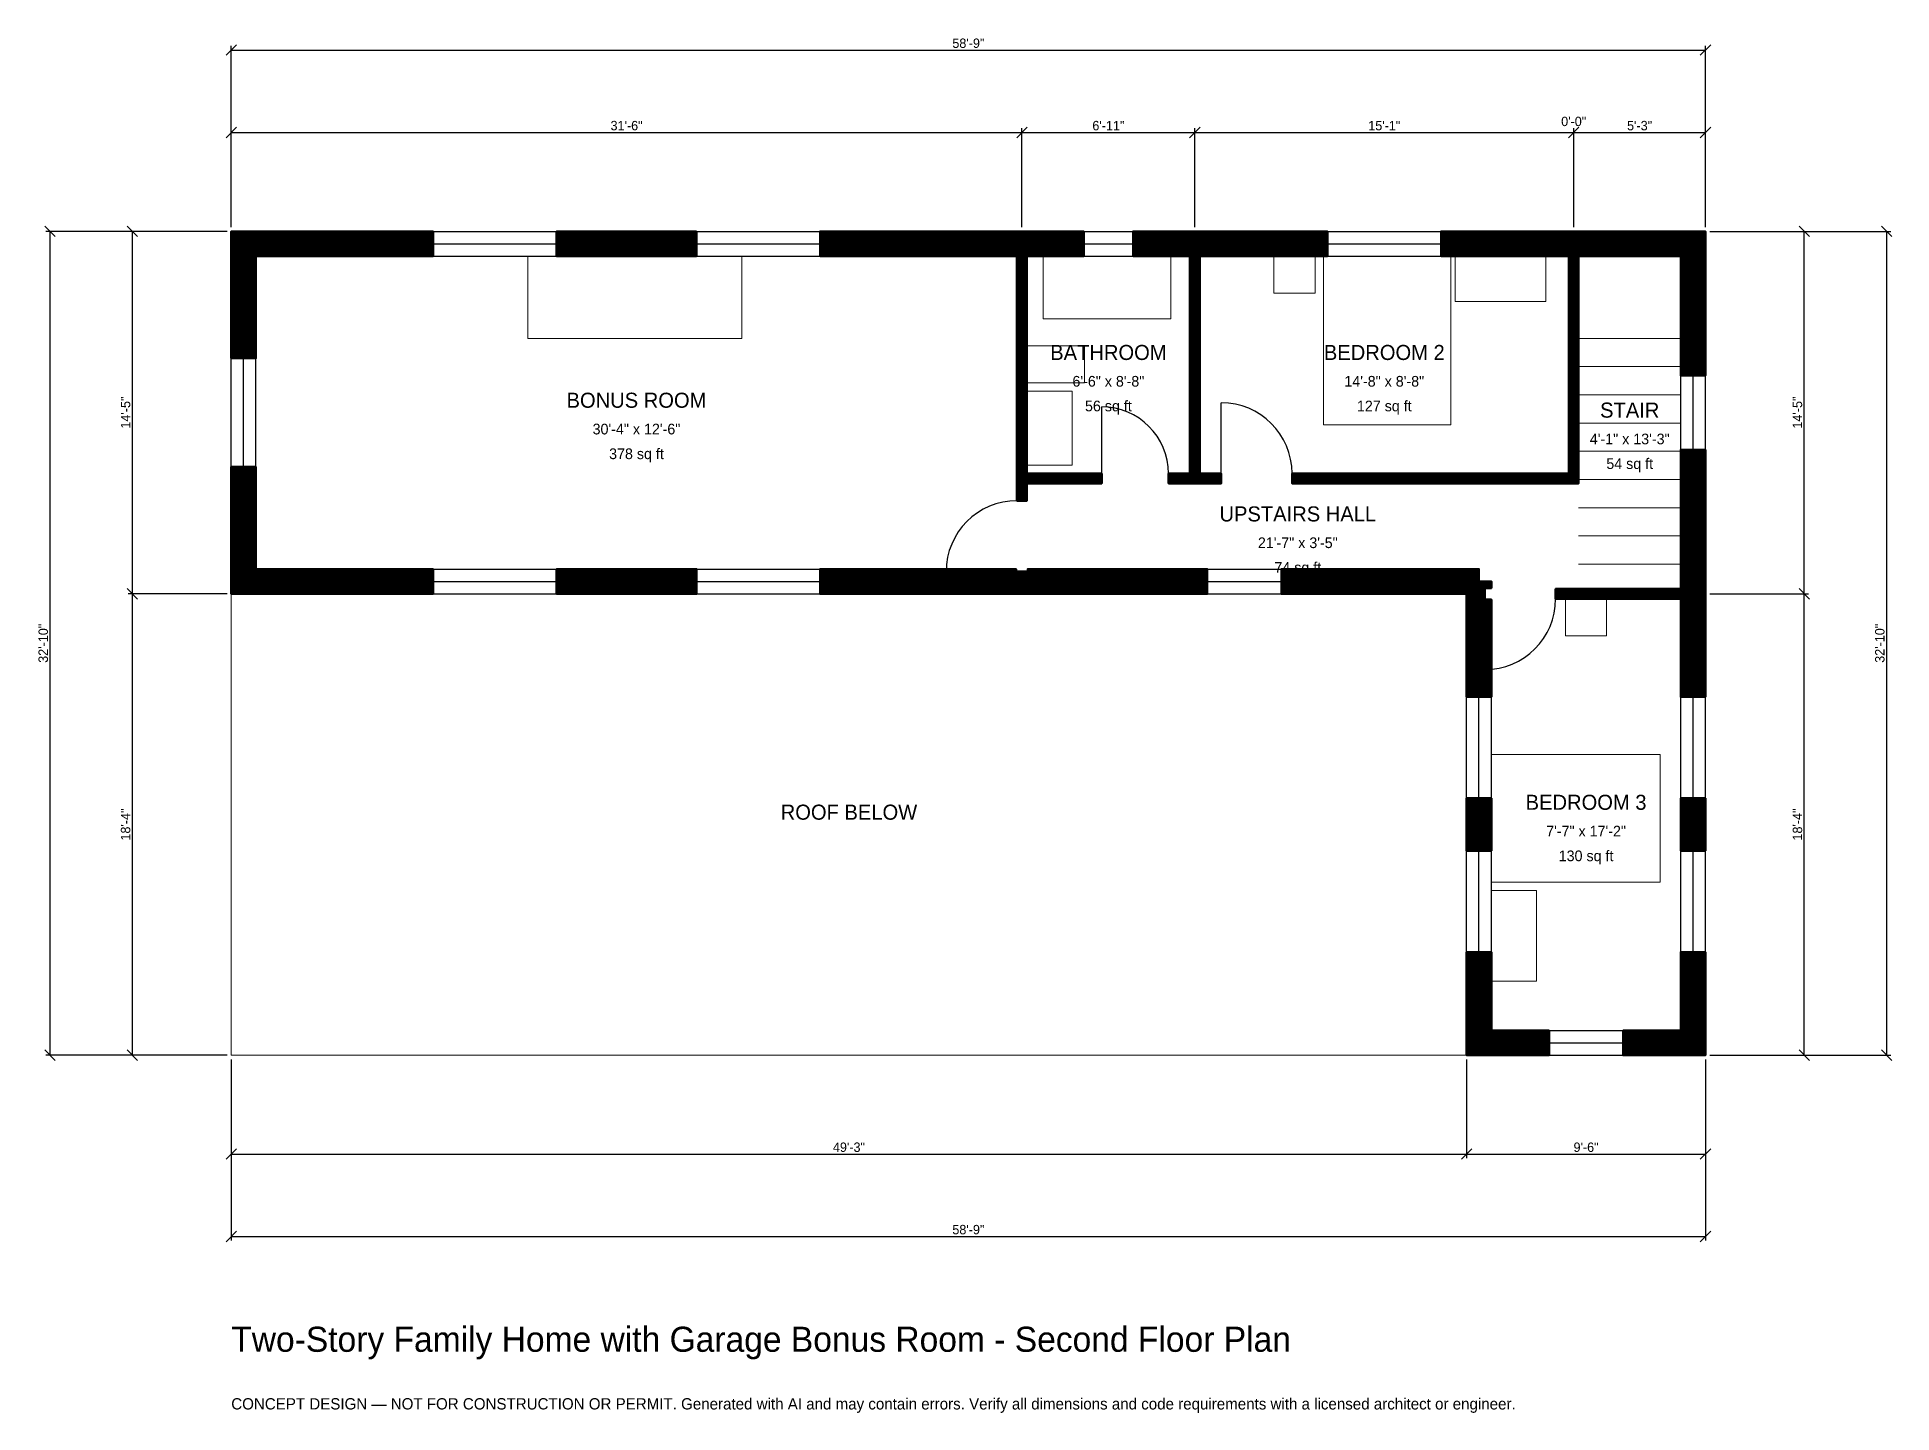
# Model space of a CAD drawing. Header units: inches. Extents: x -93 to 794, y -171 to 487.
import ezdxf
from ezdxf.enums import TextEntityAlignment as Align

# ---------------------------------------------------------------- set-up
doc = ezdxf.new("R2010")
doc.units = ezdxf.units.IN
doc.header["$MEASUREMENT"] = 0
doc.linetypes.add('DASHED', pattern=[0.6, 0.5, -0.1])
for name, color, linetype, lineweight in [('A-ANNO-DIMS', 1, 'Continuous', 13), ('A-ANNO-TEXT', 7, 'Continuous', 18), ('A-AREA-IDEN', 7, 'Continuous', 18), ('A-DOOR', 2, 'Continuous', 25), ('A-FLOR-FIXT', 9, 'Continuous', 13), ('A-FLOR-STRS', 3, 'Continuous', 18), ('A-FURN', 9, 'Continuous', 13), ('A-GLAZ', 4, 'Continuous', 25), ('A-SITE-PAVE', 8, 'Continuous', 13), ('A-WALL', 7, 'Continuous', 50), ('A-WALL-PATT', 8, 'Continuous', 13)]:
    doc.layers.add(name, color=color, linetype=linetype, lineweight=lineweight)
doc.dimstyles.new('PLAN', dxfattribs={"dimtxt": 4.5, "dimasz": 3, "dimexe": 2, "dimexo": 2, "dimgap": 1, "dimtad": 1, "dimdec": 0, "dimlunit": 4, "dimtsz": 2.5, "dimcen": 2.5, "dimclrd": 1, "dimclre": 1, "dimazin": 3, "dimtfac": 1, "dimtmove": 0, "dimatfit": 3})

msp = doc.modelspace()

# ---------------------------------------------------------------- hatches: boundary and pattern name
at = {"layer": 'A-WALL-PATT'}
h = msp.add_hatch(dxfattribs=at)
h.set_pattern_fill('ANSI31', color=8, scale=0.8)
h.paths.add_polyline_path([(380.315, 220.4724), (375.5906, 220.4724), (375.5906, 220.4724), (372.0472, 220.4724), (281.4961, 220.4724), (281.4961, 232.2835), (372.0472, 232.2835), (375.1969, 232.2835), (375.1969, 231.1024), (380.7087, 231.1024), (380.7087, 232.2835), (383.8583, 232.2835), (466.5354, 232.2835), (466.5354, 220.4724), (383.8583, 220.4724), (380.315, 220.4724), (380.315, 220.4724)])
h.paths.add_polyline_path([(155.5118, 220.4724), (155.5118, 232.2835), (222.4409, 232.2835), (222.4409, 220.4724), (155.5118, 220.4724)])
h.paths.add_polyline_path([(11.811, 220.4724), (11.811, 220.4724), (0, 220.4724), (0, 220.4724), (0, 220.4724), (0, 232.2835), (0, 232.2835), (0, 281.1024), (11.811, 281.1024), (11.811, 232.2835), (96.4567, 232.2835), (96.4567, 220.4724), (11.811, 220.4724)])
h.paths.add_polyline_path([(0, 381.8898), (0, 381.8898), (0, 393.7008), (0, 393.7008), (0, 393.7008), (11.811, 393.7008), (11.811, 393.7008), (96.4567, 393.7008), (96.4567, 381.8898), (11.811, 381.8898), (11.811, 333.0709), (0, 333.0709), (0, 381.8898)])
h.paths.add_polyline_path([(222.4409, 393.7008), (222.4409, 381.8898), (155.5118, 381.8898), (155.5118, 393.7008), (222.4409, 393.7008)])
h.paths.add_polyline_path([(372.0472, 393.7008), (375.5906, 393.7008), (375.5906, 393.7008), (380.315, 393.7008), (380.315, 393.7008), (383.8583, 393.7008), (407.4803, 393.7008), (407.4803, 381.8898), (383.8583, 381.8898), (380.315, 381.8898), (380.315, 277.9528), (416.1417, 277.9528), (416.1417, 273.2283), (380.315, 273.2283), (380.315, 264.9606), (375.5906, 264.9606), (375.5906, 273.2283), (375.5906, 277.9528), (375.5906, 381.8898), (372.0472, 381.8898), (281.4961, 381.8898), (281.4961, 393.7008), (372.0472, 393.7008)])
h.paths.add_polyline_path([(454.7244, 393.7008), (458.2677, 393.7008), (458.2677, 393.7008), (462.9921, 393.7008), (462.9921, 393.7008), (466.5354, 393.7008), (524.0157, 393.7008), (524.0157, 381.8898), (466.5354, 381.8898), (462.9921, 381.8898), (462.9921, 277.9528), (473.2283, 277.9528), (473.2283, 273.2283), (462.9921, 273.2283), (458.2677, 273.2283), (448.0315, 273.2283), (448.0315, 277.9528), (458.2677, 277.9528), (458.2677, 381.8898), (454.7244, 381.8898), (431.1024, 381.8898), (431.1024, 393.7008), (454.7244, 393.7008)])
h.paths.add_polyline_path([(635.8268, 393.7008), (639.3701, 393.7008), (639.3701, 393.7008), (644.0945, 393.7008), (644.0945, 393.7008), (647.6378, 393.7008), (692.9134, 393.7008), (692.9134, 393.7008), (704.7244, 393.7008), (704.7244, 393.7008), (704.7244, 393.7008), (704.7244, 381.8898), (704.7244, 381.8898), (704.7244, 324.8031), (692.9134, 324.8031), (692.9134, 381.8898), (647.6378, 381.8898), (644.0945, 381.8898), (644.0945, 273.2283), (644.0945, 273.2283), (639.3701, 273.2283), (507.0866, 273.2283), (507.0866, 277.9528), (639.3701, 277.9528), (639.3701, 381.8898), (635.8268, 381.8898), (578.3465, 381.8898), (578.3465, 393.7008), (635.8268, 393.7008)])
h.paths.add_polyline_path([(704.7244, 222.8346), (704.7244, 222.8346), (704.7244, 218.1102), (704.7244, 218.1102), (704.7244, 214.5669), (704.7244, 214.5669), (704.7244, 171.1942), (692.9134, 171.1942), (692.9134, 218.1102), (644.0945, 218.1102), (639.3701, 218.1102), (633.0709, 218.1102), (633.0709, 222.8346), (639.3701, 222.8346), (644.0945, 222.8346), (692.9134, 222.8346), (692.9134, 226.378), (692.9134, 226.378), (692.9134, 289.3701), (704.7244, 289.3701), (704.7244, 222.8346)])
h.paths.add_polyline_path([(704.7244, 97.7034), (692.9134, 97.7034), (692.9134, 122.769), (704.7244, 122.769), (704.7244, 97.7034)])
h.paths.add_polyline_path([(704.7244, 11.811), (704.7244, 11.811), (704.7244, 0), (704.7244, 0), (704.7244, 0), (692.9134, 0), (692.9134, 0), (665.3543, 0), (665.3543, 11.811), (692.9134, 11.811), (692.9134, 49.2782), (704.7244, 49.2782), (704.7244, 11.811)])
h.paths.add_polyline_path([(602.3622, 0), (602.3622, 0), (590.5512, 0), (590.5512, 0), (590.5511, 0), (590.5511, 11.811), (590.5512, 11.811), (590.5512, 49.2782), (602.3622, 49.2782), (602.3622, 11.811), (629.9213, 11.811), (629.9213, 0), (602.3622, 0)])
h.paths.add_polyline_path([(590.5512, 122.769), (602.3622, 122.769), (602.3622, 97.7034), (590.5512, 97.7034), (590.5512, 122.769)])
h.paths.add_polyline_path([(590.5512, 218.1102), (590.5511, 218.1102), (590.5511, 220.4724), (588.189, 220.4724), (588.189, 220.4724), (501.9685, 220.4724), (501.9685, 232.2835), (596.4567, 232.2835), (596.4567, 226.378), (602.3622, 226.378), (602.3622, 223.2283), (599.2126, 223.2283), (599.2126, 217.7165), (602.3622, 217.7165), (602.3622, 171.1942), (590.5512, 171.1942), (590.5512, 218.1102)])

# ---------------------------------------------------------------- linework, layer by layer
at = {"layer": 'A-DOOR'}
for p, q in [((473.2283, 277.9528), (473.2283, 311.811)), ((416.1417, 277.9528), (416.1417, 309.8425)), ((375.5906, 231.1024), (341.7323, 231.1024)), ((599.2126, 218.1102), (599.2126, 184.252))]:
    msp.add_line(p, q, dxfattribs=at)
for centre, radius, start, end in [((473.2283, 277.9528), 33.8583, 0, 90), ((416.1417, 277.9528), 31.8898, 0, 90), ((375.5906, 231.1024), 33.8583, 90, 180), ((599.2126, 218.1102), 33.8583, 270, 360)]:
    msp.add_arc(centre, radius, start, end, dxfattribs=at)
at = {"layer": 'A-FLOR-FIXT'}
for points in [[(388.189, 351.9685), (449.2126, 351.9685), (449.2126, 381.8898), (388.189, 381.8898)], [(380.315, 321.2598), (407.874, 321.2598), (407.874, 338.9764), (380.315, 338.9764)], [(380.315, 281.8898), (401.9685, 281.8898), (401.9685, 317.3228), (380.315, 317.3228)]]:
    msp.add_lwpolyline(points, close=True, dxfattribs=at)
at = {"layer": 'A-FLOR-STRS'}
for p, q in [((644.0945, 342.5197), (692.9134, 342.5197)), ((644.0945, 329.0354), (692.9134, 329.0354)), ((644.0945, 315.5512), (692.9134, 315.5512)), ((644.0945, 302.0669), (692.9134, 302.0669)), ((644.0945, 288.5827), (692.9134, 288.5827)), ((644.0945, 275.0984), (692.9134, 275.0984)), ((644.0945, 261.6142), (692.9134, 261.6142)), ((644.0945, 248.1299), (692.9134, 248.1299)), ((644.0945, 234.6457), (692.9134, 234.6457))]:
    msp.add_line(p, q, dxfattribs=at)
at = {"layer": 'A-FURN'}
for points in [[(141.7323, 342.5197), (244.0945, 342.5197), (244.0945, 381.8898), (141.7323, 381.8898)], [(498.4252, 364.1732), (518.1102, 364.1732), (518.1102, 381.8898), (498.4252, 381.8898)], [(522.0472, 301.1811), (583.0709, 301.1811), (583.0709, 381.8898), (522.0472, 381.8898)], [(585.0394, 360.2362), (628.3465, 360.2362), (628.3465, 381.8898), (585.0394, 381.8898)], [(637.7953, 200.3937), (657.4803, 200.3937), (657.4803, 218.1102), (637.7953, 218.1102)], [(602.3622, 82.6772), (683.0709, 82.6772), (683.0709, 143.7008), (602.3622, 143.7008)], [(602.3622, 35.4331), (624.0157, 35.4331), (624.0157, 78.7402), (602.3622, 78.7402)]]:
    msp.add_lwpolyline(points, close=True, dxfattribs=at)
at = {"layer": 'A-GLAZ'}
for p, q in [((96.4567, 393.7008), (155.5118, 393.7008)), ((222.4409, 393.7008), (281.4961, 393.7008)), ((407.4803, 393.7008), (431.1024, 393.7008)), ((524.0157, 393.7008), (578.3465, 393.7008)), ((96.4567, 387.7953), (155.5118, 387.7953)), ((96.4567, 381.8898), (155.5118, 381.8898)), ((222.4409, 387.7953), (281.4961, 387.7953)), ((222.4409, 381.8898), (281.4961, 381.8898)), ((407.4803, 387.7953), (431.1024, 387.7953)), ((407.4803, 381.8898), (431.1024, 381.8898)), ((524.0157, 387.7953), (578.3465, 387.7953)), ((524.0157, 381.8898), (578.3465, 381.8898)), ((0, 281.1024), (0, 333.0709)), ((5.9055, 281.1024), (5.9055, 333.0709)), ((11.811, 281.1024), (11.811, 333.0709)), ((692.9134, 289.3701), (692.9134, 324.8031)), ((698.8189, 289.3701), (698.8189, 324.8031)), ((704.7244, 289.3701), (704.7244, 324.8031)), ((96.4567, 232.2835), (155.5118, 232.2835)), ((222.4409, 232.2835), (281.4961, 232.2835)), ((466.5354, 232.2835), (501.9685, 232.2835)), ((96.4567, 226.378), (155.5118, 226.378)), ((222.4409, 226.378), (281.4961, 226.378)), ((466.5354, 226.378), (501.9685, 226.378)), ((96.4567, 220.4724), (155.5118, 220.4724)), ((222.4409, 220.4724), (281.4961, 220.4724)), ((466.5354, 220.4724), (501.9685, 220.4724)), ((590.5512, 122.769), (590.5512, 171.1942)), ((596.4567, 122.769), (596.4567, 171.1942)), ((602.3622, 122.769), (602.3622, 171.1942)), ((692.9134, 122.769), (692.9134, 171.1942)), ((698.8189, 122.769), (698.8189, 171.1942)), ((704.7244, 122.769), (704.7244, 171.1942)), ((590.5512, 49.2782), (590.5512, 97.7034)), ((596.4567, 49.2782), (596.4567, 97.7034)), ((602.3622, 49.2782), (602.3622, 97.7034)), ((692.9134, 49.2782), (692.9134, 97.7034)), ((698.8189, 49.2782), (698.8189, 97.7034)), ((704.7244, 49.2782), (704.7244, 97.7034)), ((629.9213, 11.811), (665.3543, 11.811)), ((629.9213, 5.9055), (665.3543, 5.9055)), ((629.9213, 0), (665.3543, 0))]:
    msp.add_line(p, q, dxfattribs=at)
at = {"layer": 'A-SITE-PAVE', "linetype": 'DASHED'}
msp.add_lwpolyline([(0, 0), (590.5512, 0), (590.5512, 220.4724), (0, 220.4724)], close=True, dxfattribs=at)
at = {"layer": 'A-WALL'}
for points in [[(0, 381.8898), (0, 381.8898), (0, 393.7008), (0, 393.7008), (0, 393.7008), (11.811, 393.7008), (11.811, 393.7008), (96.4567, 393.7008), (96.4567, 381.8898), (11.811, 381.8898), (11.811, 333.0709), (0, 333.0709), (0, 381.8898)], [(222.4409, 393.7008), (222.4409, 381.8898), (155.5118, 381.8898), (155.5118, 393.7008), (222.4409, 393.7008)], [(372.0472, 393.7008), (375.5906, 393.7008), (375.5906, 393.7008), (380.315, 393.7008), (380.315, 393.7008), (383.8583, 393.7008), (407.4803, 393.7008), (407.4803, 381.8898), (383.8583, 381.8898), (380.315, 381.8898), (380.315, 277.9528), (416.1417, 277.9528), (416.1417, 273.2283), (380.315, 273.2283), (380.315, 264.9606), (375.5906, 264.9606), (375.5906, 273.2283), (375.5906, 277.9528), (375.5906, 381.8898), (372.0472, 381.8898), (281.4961, 381.8898), (281.4961, 393.7008), (372.0472, 393.7008)], [(454.7244, 393.7008), (458.2677, 393.7008), (458.2677, 393.7008), (462.9921, 393.7008), (462.9921, 393.7008), (466.5354, 393.7008), (524.0157, 393.7008), (524.0157, 381.8898), (466.5354, 381.8898), (462.9921, 381.8898), (462.9921, 277.9528), (473.2283, 277.9528), (473.2283, 273.2283), (462.9921, 273.2283), (458.2677, 273.2283), (448.0315, 273.2283), (448.0315, 277.9528), (458.2677, 277.9528), (458.2677, 381.8898), (454.7244, 381.8898), (431.1024, 381.8898), (431.1024, 393.7008), (454.7244, 393.7008)], [(635.8268, 393.7008), (639.3701, 393.7008), (639.3701, 393.7008), (644.0945, 393.7008), (644.0945, 393.7008), (647.6378, 393.7008), (692.9134, 393.7008), (692.9134, 393.7008), (704.7244, 393.7008), (704.7244, 393.7008), (704.7244, 393.7008), (704.7244, 381.8898), (704.7244, 381.8898), (704.7244, 324.8031), (692.9134, 324.8031), (692.9134, 381.8898), (647.6378, 381.8898), (644.0945, 381.8898), (644.0945, 273.2283), (644.0945, 273.2283), (639.3701, 273.2283), (507.0866, 273.2283), (507.0866, 277.9528), (639.3701, 277.9528), (639.3701, 381.8898), (635.8268, 381.8898), (578.3465, 381.8898), (578.3465, 393.7008), (635.8268, 393.7008)], [(704.7244, 222.8346), (704.7244, 222.8346), (704.7244, 218.1102), (704.7244, 218.1102), (704.7244, 214.5669), (704.7244, 214.5669), (704.7244, 171.1942), (692.9134, 171.1942), (692.9134, 218.1102), (644.0945, 218.1102), (639.3701, 218.1102), (633.0709, 218.1102), (633.0709, 222.8346), (639.3701, 222.8346), (644.0945, 222.8346), (692.9134, 222.8346), (692.9134, 226.378), (692.9134, 226.378), (692.9134, 289.3701), (704.7244, 289.3701), (704.7244, 222.8346)], [(11.811, 220.4724), (11.811, 220.4724), (0, 220.4724), (0, 220.4724), (0, 220.4724), (0, 232.2835), (0, 232.2835), (0, 281.1024), (11.811, 281.1024), (11.811, 232.2835), (96.4567, 232.2835), (96.4567, 220.4724), (11.811, 220.4724)], [(155.5118, 220.4724), (155.5118, 232.2835), (222.4409, 232.2835), (222.4409, 220.4724), (155.5118, 220.4724)], [(380.315, 220.4724), (375.5906, 220.4724), (375.5906, 220.4724), (372.0472, 220.4724), (281.4961, 220.4724), (281.4961, 232.2835), (372.0472, 232.2835), (375.1969, 232.2835), (375.1969, 231.1024), (380.7087, 231.1024), (380.7087, 232.2835), (383.8583, 232.2835), (466.5354, 232.2835), (466.5354, 220.4724), (383.8583, 220.4724), (380.315, 220.4724), (380.315, 220.4724)], [(590.5512, 218.1102), (590.5511, 218.1102), (590.5511, 220.4724), (588.189, 220.4724), (588.189, 220.4724), (501.9685, 220.4724), (501.9685, 232.2835), (596.4567, 232.2835), (596.4567, 226.378), (602.3622, 226.378), (602.3622, 223.2283), (599.2126, 223.2283), (599.2126, 217.7165), (602.3622, 217.7165), (602.3622, 171.1942), (590.5512, 171.1942), (590.5512, 218.1102)], [(590.5512, 122.769), (602.3622, 122.769), (602.3622, 97.7034), (590.5512, 97.7034), (590.5512, 122.769)], [(704.7244, 97.7034), (692.9134, 97.7034), (692.9134, 122.769), (704.7244, 122.769), (704.7244, 97.7034)], [(602.3622, 0), (602.3622, 0), (590.5512, 0), (590.5512, 0), (590.5511, 0), (590.5511, 11.811), (590.5512, 11.811), (590.5512, 49.2782), (602.3622, 49.2782), (602.3622, 11.811), (629.9213, 11.811), (629.9213, 0), (602.3622, 0)], [(704.7244, 11.811), (704.7244, 11.811), (704.7244, 0), (704.7244, 0), (704.7244, 0), (692.9134, 0), (692.9134, 0), (665.3543, 0), (665.3543, 11.811), (692.9134, 11.811), (692.9134, 49.2782), (704.7244, 49.2782), (704.7244, 11.811)]]:
    msp.add_lwpolyline(points, close=True, dxfattribs=at)

# ---------------------------------------------------------------- texts
at = {"layer": 'A-ANNO-TEXT'}
for s, height, p in [('Two-Story Family Home with Garage Bonus Room - Second Floor Plan', 12, (0, -141.7323)), ('CONCEPT DESIGN — NOT FOR CONSTRUCTION OR PERMIT. Generated with AI and may contain errors. Verify all dimensions and code requirements with a licensed architect or engineer.', 5.4, (0, -169.2913))]:
    msp.add_text(s, height=height, dxfattribs=at).set_placement(p)
at = {"layer": 'A-AREA-IDEN'}
for s, height, p in [('BATHROOM', 7.2, (419.2913, 335.8268)), ('BEDROOM 2', 7.2, (551.1811, 335.8268)), ('6\'-6" x 8\'-8"', 5.1, (419.2913, 322.0472)), ('14\'-8" x 8\'-8"', 5.1, (551.1811, 322.0472)), ('BONUS ROOM', 7.2, (193.7008, 312.9921)), ('56 sq ft', 5.1, (419.2913, 310.2362)), ('127 sq ft', 5.1, (551.1811, 310.2362)), ('STAIR', 7.2, (668.5039, 308.2677)), ('30\'-4" x 12\'-6"', 5.1, (193.7008, 299.2126)), ('4\'-1" x 13\'-3"', 5.1, (668.5039, 294.4882)), ('378 sq ft', 5.1, (193.7008, 287.4016)), ('54 sq ft', 5.1, (668.5039, 282.6772)), ('UPSTAIRS HALL', 7.2, (509.8425, 258.6614)), ('21\'-7" x 3\'-5"', 5.1, (509.8425, 244.8819)), ('74 sq ft', 5.1, (509.8425, 233.0709)), ('BEDROOM 3', 7.2, (647.6378, 120.8661)), ('ROOF BELOW', 7.2, (295.2756, 116.1417)), ('7\'-7" x 17\'-2"', 5.1, (647.6378, 107.0866)), ('130 sq ft', 5.1, (647.6378, 95.2756))]:
    msp.add_text(s, height=height, dxfattribs=at).set_placement(p, align=Align.MIDDLE_CENTER)

# ---------------------------------------------------------------- dimensions: what is measured, and where the dimension line sits
at = {"layer": 'A-ANNO-DIMS'}
for base, p1, p2, text in [((0, 480.315), (0, 393.7008), (704.7244, 393.7008), '58\'-9"'), ((0, 440.9449), (0, 393.7008), (377.9528, 393.7008), '31\'-6"'), ((377.9528, 440.9449), (377.9528, 393.7008), (460.6299, 393.7008), '6\'-11"'), ((460.6299, 440.9449), (460.6299, 393.7008), (641.7323, 393.7008), '15\'-1"'), ((641.7323, 440.9449), (641.7323, 393.7008), (641.7323, 393.7008), '0\'-0"'), ((641.7323, 440.9449), (641.7323, 393.7008), (704.7244, 393.7008), '5\'-3"'), ((0, -47.2441), (0, 0), (590.5512, 0), '49\'-3"'), ((0, -86.6142), (0, 0), (704.7244, 0), '58\'-9"'), ((590.5512, -47.2441), (590.5512, 0), (704.7244, 0), '9\'-6"')]:
    msp.add_linear_dim(base=base, p1=p1, p2=p2, text=text, dimstyle='PLAN', dxfattribs=at).render()
for base, p1, p2, text in [((-86.6142, 0), (0, 0), (0, 393.7008), '32\'-10"'), ((-47.2441, 220.4724), (0, 220.4724), (0, 393.7008), '14\'-5"'), ((751.9685, 220.4724), (704.7244, 220.4724), (704.7244, 393.7008), '14\'-5"'), ((791.3386, 0), (704.7244, 0), (704.7244, 393.7008), '32\'-10"'), ((-47.2441, 0), (0, 0), (0, 220.4724), '18\'-4"'), ((751.9685, 0), (704.7244, 0), (704.7244, 220.4724), '18\'-4"')]:
    msp.add_linear_dim(base=base, p1=p1, p2=p2, angle=90, text=text, dimstyle='PLAN', dxfattribs=at).render()

doc.saveas('drawing.dxf')
